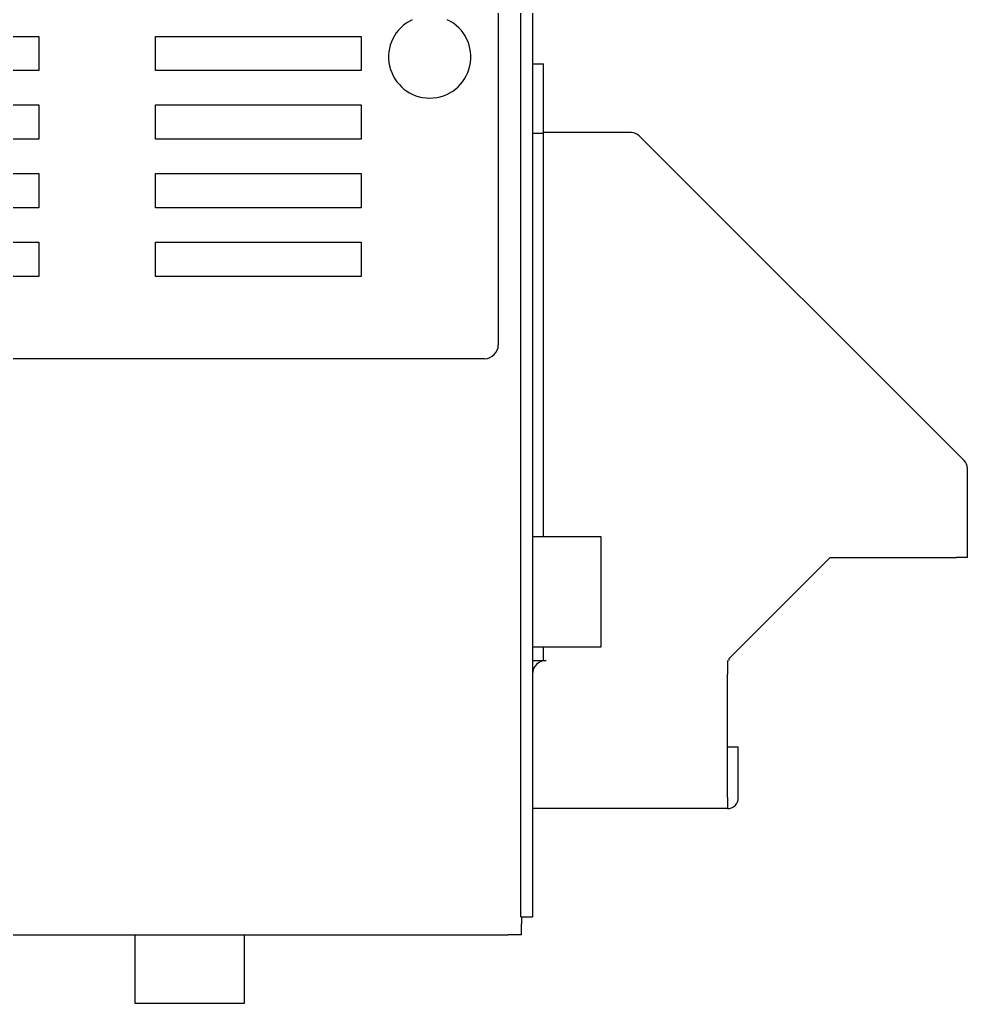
# Model space of a CAD drawing. Header units: inches. Extents: x 0 to 137, y 0 to 88.
# Drawn here: x 120.02 to 125.44, y 12.5 to 18.12 of the extents above; entities that cross this region are included whole.
import ezdxf

# ---------------------------------------------------------------- set-up
doc = ezdxf.new("R2010")
doc.units = ezdxf.units.IN
doc.header["$MEASUREMENT"] = 0

# ---------------------------------------------------------------- blocks, each defined once
blk = doc.blocks.new('FANUC_R-30iB_A-Cab_Std_RV')
for p, q in [((408.19, 495.68), (408.19, 12.6)), ((406.47, 12.6), (406.47, 483)), ((403.19, 475), (403.19, 96)), ((306.19, 141), (336.19, 141)), ((336.19, 141), (336.19, 136)), ((353.19, 141), (383.19, 141)), ((353.19, 136), (353.19, 141)), ((383.19, 141), (383.19, 136)), ((408.19, 136.98), (409.79, 136.98)), ((409.79, 134.98), (409.79, 136.98)), ((336.19, 136), (306.19, 136)), ((383.19, 136), (353.19, 136)), ((409.79, 126.98), (409.79, 134.98)), ((306.19, 131), (336.19, 131)), ((336.19, 131), (336.19, 126)), ((353.19, 131), (383.19, 131)), ((353.19, 126), (353.19, 131)), ((383.19, 131), (383.19, 126)), ((408.19, 126.88), (409.79, 126.88)), ((422.61, 126.98), (409.79, 126.98)), ((409.79, 124.88), (409.79, 126.88)), ((471.12, 79.13), (423.74, 126.51)), ((336.19, 126), (306.19, 126)), ((383.19, 126), (353.19, 126)), ((409.79, 68), (409.79, 124.88)), ((306.19, 121), (336.19, 121)), ((336.19, 121), (336.19, 116)), ((353.19, 121), (383.19, 121)), ((353.19, 116), (353.19, 121)), ((383.19, 121), (383.19, 116)), ((336.19, 116), (306.19, 116)), ((383.19, 116), (353.19, 116)), ((306.19, 111), (336.19, 111)), ((336.19, 111), (336.19, 106)), ((353.19, 111), (383.19, 111)), ((353.19, 106), (353.19, 111)), ((383.19, 111), (383.19, 106)), ((336.19, 106), (306.19, 106)), ((383.19, 106), (353.19, 106)), ((401.19, 94), (190.19, 94)), ((471.59, 65), (471.59, 78)), ((418.19, 68), (408.18, 68)), ((418.19, 60), (418.19, 68)), ((436.79, 50.21), (451.58, 65)), ((451.58, 65), (469.99, 65)), ((471.59, 65), (469.99, 65)), ((418.19, 52), (418.19, 60)), ((408.18, 52), (418.19, 52)), ((409.79, 50), (409.79, 52)), ((436.79, 50.21), (436.79, 50)), ((408.19, 50), (409.79, 50)), ((409.79, 50), (410.19, 50)), ((436.59, 50), (436.59, 48)), ((436.59, 30), (436.59, 48)), ((436.59, 37.4), (438.19, 37.4)), ((438.19, 30), (438.19, 37.4)), ((436.59, 30), (436.59, 28.4)), ((436.59, 28.4), (408.19, 28.4)), ((406.47, 12.6), (408.19, 12.6)), ((406.59, 12.6), (406.59, 11.6)), ((406.59, 10), (406.59, 11.6)), ((-39.81, 10), (404.59, 10)), ((350.19, 10), (350.19, 0)), ((366.19, 0), (366.19, 10)), ((406.59, 10), (404.59, 10)), ((350.19, 0), (353.81, 0)), ((353.81, 0), (366.19, 0))]:
    blk.add_line(p, q)
for centre, radius, start, end in [((393.19, 138), 6, 115.1507, 64.8493), ((409.79, 126.98), 0.002, 180, 270), ((422.61, 125.37), 1.6, 45, 90), ((401.19, 96), 2, 270, 0), ((469.99, 78), 1.6, 0, 45), ((410.19, 48), 2, 90.0008, 179.9991), ((436.59, 30), 1.6, 270.0001, 0.0001)]:
    blk.add_arc(centre, radius, start, end)

msp = doc.modelspace()

# ---------------------------------------------------------------- block references
at = {"xscale": 0.03915910845827256, "yscale": 0.03915910845827256, "zscale": 0.03915910845827256}
msp.add_blockref('FANUC_R-30iB_A-Cab_Std_RV', (106.96882, 12.5), dxfattribs=at)

doc.saveas('drawing.dxf')
